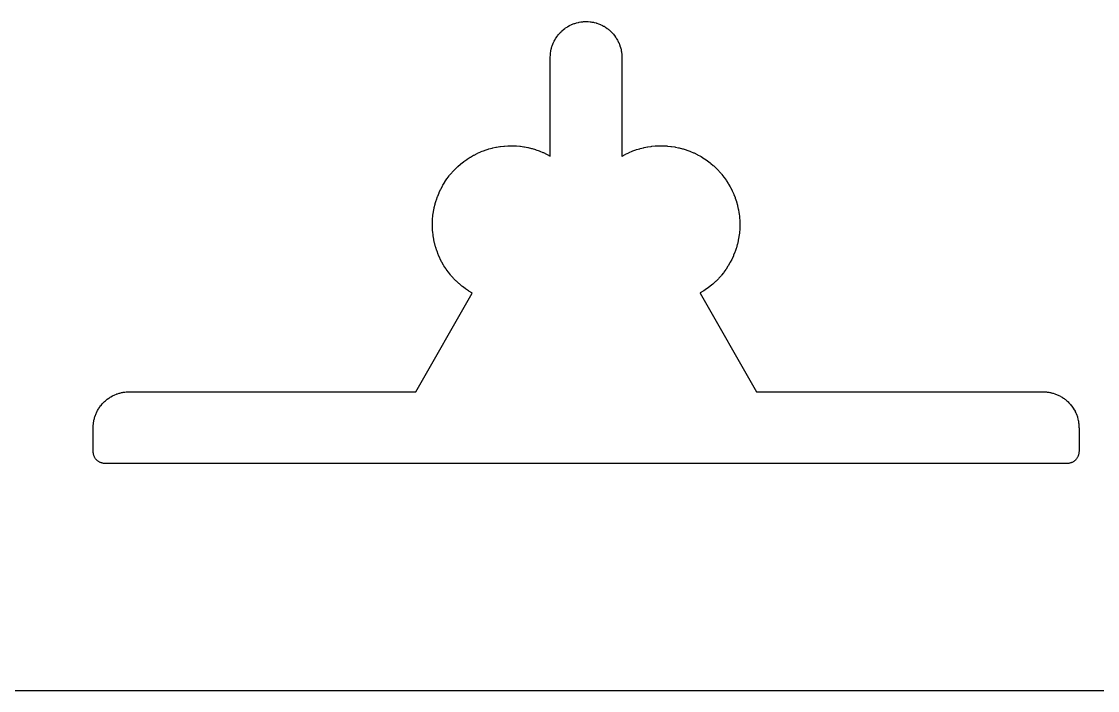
# Model space of a CAD drawing. Extents: x 0 to 200, y -100 to 0.
# Drawn here: x 122.64 to 167.68, y -100 to -72 of the extents above; entities that cross this region are included whole.
import ezdxf

# ---------------------------------------------------------------- set-up
doc = ezdxf.new("R2010")
doc.units = 0
doc.layers.add('BLACK', color=7, linetype='CONTINUOUS')

msp = doc.modelspace()

# ---------------------------------------------------------------- linework, layer by layer
at = {"layer": 'BLACK', "linetype": 'CONTINUOUS'}
for p, q in [((145.802064, -72.077542), (145.845603, -72.063873)), ((145.845603, -72.063873), (145.874882, -72.055651)), ((145.874882, -72.055651), (145.948682, -72.037331)), ((145.948682, -72.037331), (145.984396, -72.029839)), ((145.984396, -72.029839), (146.059337, -72.016956)), ((146.059337, -72.016956), (146.089452, -72.012719)), ((146.089452, -72.012719), (146.134814, -72.007739)), ((146.134814, -72.007739), (146.159056, -72.005673)), ((146.159056, -72.005673), (146.209693, -72.002599)), ((146.209693, -72.002599), (146.229907, -72.001782)), ((146.229907, -72.001782), (146.262468, -72.001127)), ((146.262468, -72.001127), (146.285431, -72.001192)), ((146.285431, -72.001192), (146.332826, -72.002417)), ((146.332826, -72.002417), (146.362774, -72.004093)), ((146.362774, -72.004093), (146.442494, -72.010958)), ((146.442494, -72.010958), (146.472931, -72.014522)), ((146.472931, -72.014522), (146.518416, -72.021269)), ((146.518416, -72.021269), (146.542572, -72.025461)), ((146.542572, -72.025461), (146.587672, -72.034432)), ((146.587672, -72.034432), (146.61753, -72.041329)), ((146.61753, -72.041329), (146.69163, -72.06086)), ((146.69163, -72.06086), (146.709313, -72.065871)), ((146.709313, -72.065871), (146.7268, -72.071529)), ((146.7268, -72.071529), (146.799262, -72.096457)), ((145.124392, -72.538961), (145.14399, -72.515706)), ((145.14399, -72.515706), (145.174447, -72.481723)), ((145.174447, -72.481723), (145.191122, -72.464005)), ((145.191122, -72.464005), (145.223197, -72.431545)), ((145.223197, -72.431545), (145.245221, -72.410574)), ((145.245221, -72.410574), (145.301861, -72.359839)), ((145.301861, -72.359839), (145.329913, -72.3365)), ((145.329913, -72.3365), (145.387695, -72.291897)), ((145.387695, -72.291897), (145.417377, -72.270669)), ((145.417377, -72.270669), (145.478261, -72.230403)), ((145.478261, -72.230403), (145.509413, -72.211398)), ((145.509413, -72.211398), (145.57573, -72.174194)), ((145.57573, -72.174194), (145.602693, -72.160129)), ((145.602693, -72.160129), (145.643778, -72.140266)), ((145.643778, -72.140266), (145.665934, -72.130212)), ((145.665934, -72.130212), (145.710738, -72.111182)), ((145.710738, -72.111182), (145.733357, -72.102219)), ((145.733357, -72.102219), (145.779035, -72.085393)), ((145.779035, -72.085393), (145.802064, -72.077542)), ((146.799262, -72.096457), (146.82792, -72.107311)), ((146.82792, -72.107311), (146.870403, -72.124908)), ((146.870403, -72.124908), (146.892817, -72.134843)), ((146.892817, -72.134843), (146.937158, -72.155815)), ((146.937158, -72.155815), (146.959057, -72.166838)), ((146.959057, -72.166838), (147.002316, -72.189961)), ((147.002316, -72.189961), (147.023648, -72.202045)), ((147.023648, -72.202045), (147.063089, -72.225685)), ((147.063089, -72.225685), (147.088878, -72.242238)), ((147.088878, -72.242238), (147.154589, -72.287322)), ((147.154589, -72.287322), (147.179314, -72.305425)), ((147.179314, -72.305425), (147.215565, -72.333716)), ((147.215565, -72.333716), (147.234517, -72.349269)), ((147.234517, -72.349269), (147.269336, -72.379304)), ((147.269336, -72.379304), (147.291915, -72.400023)), ((147.291915, -72.400023), (147.348951, -72.455677)), ((147.348951, -72.455677), (147.370217, -72.477741)), ((147.370217, -72.477741), (147.401098, -72.511812)), ((147.401098, -72.511812), (147.417111, -72.530377)), ((144.856002, -73.0161), (144.88125, -72.947611)), ((144.88125, -72.947611), (144.895115, -72.913856)), ((144.895115, -72.913856), (144.926555, -72.84462)), ((144.926555, -72.84462), (144.939966, -72.817326)), ((144.939966, -72.817326), (144.961328, -72.777)), ((144.961328, -72.777), (144.973238, -72.755784)), ((144.973238, -72.755784), (144.996538, -72.716546)), ((144.996538, -72.716546), (145.012854, -72.690882)), ((145.012854, -72.690882), (145.055586, -72.627985)), ((145.055586, -72.627985), (145.077182, -72.59857)), ((145.077182, -72.59857), (145.124392, -72.538961)), ((147.417111, -72.530377), (147.446283, -72.565922)), ((147.446283, -72.565922), (147.464988, -72.590196)), ((147.464988, -72.590196), (147.511669, -72.654781)), ((147.511669, -72.654781), (147.52885, -72.680156)), ((147.52885, -72.680156), (147.553451, -72.719006)), ((147.553451, -72.719006), (147.566055, -72.740035)), ((147.566055, -72.740035), (147.58872, -72.780044)), ((147.58872, -72.780044), (147.603, -72.807158)), ((147.603, -72.807158), (147.636611, -72.876025)), ((147.636611, -72.876025), (147.644367, -72.892687)), ((147.644367, -72.892687), (147.651504, -72.909624)), ((147.651504, -72.909624), (147.678822, -72.977936)), ((144.774673, -73.489699), (144.778573, -73.403574)), ((144.778573, -73.403574), (144.780431, -73.377578)), ((144.780431, -73.377578), (144.785082, -73.329993)), ((144.785082, -73.329993), (144.788038, -73.305843)), ((144.788038, -73.305843), (144.794684, -73.260695)), ((144.794684, -73.260695), (144.800026, -73.230757)), ((144.800026, -73.230757), (144.815658, -73.156341)), ((144.815658, -73.156341), (144.824459, -73.120927)), ((144.824459, -73.120927), (144.844639, -73.050777)), ((144.844639, -73.050777), (144.856002, -73.0161)), ((147.678822, -72.977936), (147.685331, -72.995123)), ((147.685331, -72.995123), (147.691203, -73.012539)), ((147.691203, -73.012539), (147.713422, -73.082676)), ((147.713422, -73.082676), (147.718649, -73.100296)), ((147.718649, -73.100296), (147.723224, -73.118097)), ((147.723224, -73.118097), (147.74093, -73.192654)), ((147.74093, -73.192654), (147.747092, -73.222672)), ((147.747092, -73.222672), (147.754429, -73.264956)), ((147.754429, -73.264956), (147.758739, -73.295296)), ((147.758739, -73.295296), (147.767422, -73.373598)), ((147.767422, -73.373598), (147.769949, -73.405956)), ((147.769949, -73.405956), (147.773757, -73.489667)), ((144.774134, -77.628653), (144.774161, -73.512291)), ((144.774161, -73.512291), (144.774673, -73.489699)), ((147.773757, -73.489667), (147.774273, -73.512365)), ((147.774273, -73.512365), (147.774243, -77.628714)), ((141.732549, -77.51455), (141.862174, -77.456924)), ((141.862174, -77.456924), (141.88555, -77.447234)), ((141.88555, -77.447234), (142.017927, -77.396247)), ((142.017927, -77.396247), (142.041764, -77.387753)), ((142.041764, -77.387753), (142.176553, -77.343536)), ((142.176553, -77.343536), (142.20079, -77.33626)), ((142.20079, -77.33626), (142.337645, -77.298926)), ((142.337645, -77.298926), (142.362219, -77.292887)), ((142.362219, -77.292887), (142.50079, -77.262532)), ((142.50079, -77.262532), (142.525638, -77.257745)), ((142.525638, -77.257745), (142.665568, -77.234447)), ((142.665568, -77.234447), (142.690627, -77.230925)), ((142.690627, -77.230925), (142.831557, -77.214744)), ((142.831557, -77.214744), (142.856763, -77.212495)), ((142.856763, -77.212495), (142.998332, -77.203472)), ((142.998332, -77.203472), (143.023618, -77.202502)), ((143.023618, -77.202502), (143.165463, -77.20066)), ((143.165463, -77.20066), (143.190766, -77.200973)), ((143.190766, -77.200973), (143.332522, -77.206317)), ((143.332522, -77.206317), (143.357777, -77.207911)), ((143.357777, -77.207911), (143.49908, -77.220428)), ((143.49908, -77.220428), (143.524222, -77.223298)), ((143.524222, -77.223298), (143.664709, -77.242955)), ((143.664709, -77.242955), (143.689674, -77.247095)), ((143.689674, -77.247095), (143.828986, -77.273842)), ((143.828986, -77.273842), (143.853708, -77.279241)), ((143.853708, -77.279241), (143.991487, -77.313009)), ((143.991487, -77.313009), (144.015904, -77.319653)), ((144.015904, -77.319653), (144.151796, -77.360355)), ((144.151796, -77.360355), (144.175845, -77.368228)), ((144.175845, -77.368228), (144.309501, -77.41576)), ((144.309501, -77.41576), (144.333121, -77.424841)), ((144.333121, -77.424841), (144.464198, -77.479081)), ((144.464198, -77.479081), (144.487328, -77.489346)), ((148.056412, -77.491422), (148.079159, -77.481279)), ((148.079159, -77.481279), (148.208064, -77.42761)), ((148.208064, -77.42761), (148.231288, -77.418613)), ((148.231288, -77.418613), (148.362708, -77.371437)), ((148.362708, -77.371437), (148.386352, -77.363609)), ((148.386352, -77.363609), (148.51996, -77.323042)), ((148.51996, -77.323042), (148.543964, -77.316402)), ((148.543964, -77.316402), (148.679428, -77.282545)), ((148.679428, -77.282545), (148.703734, -77.27711)), ((148.703734, -77.27711), (148.840717, -77.250048)), ((148.840717, -77.250048), (148.865264, -77.245832)), ((148.865264, -77.245832), (149.003426, -77.225631)), ((149.003426, -77.225631), (149.028152, -77.222643)), ((149.028152, -77.222643), (149.167149, -77.209355)), ((149.167149, -77.209355), (149.191993, -77.207603)), ((149.191993, -77.207603), (149.33148, -77.20126)), ((149.33148, -77.20126), (149.356381, -77.200749)), ((149.356381, -77.200749), (149.49601, -77.201366)), ((149.49601, -77.201366), (149.520905, -77.202097)), ((149.520905, -77.202097), (149.660331, -77.209674)), ((149.660331, -77.209674), (149.685158, -77.211645)), ((149.685158, -77.211645), (149.824033, -77.226162)), ((149.824033, -77.226162), (149.848731, -77.229368)), ((149.848731, -77.229368), (149.986709, -77.250789)), ((149.986709, -77.250789), (150.011218, -77.255222)), ((150.011218, -77.255222), (150.147956, -77.283495)), ((150.147956, -77.283495), (150.172213, -77.289144)), ((150.172213, -77.289144), (150.307372, -77.324197)), ((150.307372, -77.324197), (150.331317, -77.331049)), ((150.331317, -77.331049), (150.464561, -77.372796)), ((150.464561, -77.372796), (150.488135, -77.380832)), ((150.488135, -77.380832), (150.619133, -77.429169)), ((150.619133, -77.429169), (150.642276, -77.438371)), ((150.642276, -77.438371), (150.770702, -77.493177)), ((141.029138, -77.961931), (141.140182, -77.873657)), ((141.140182, -77.873657), (141.160384, -77.858417)), ((141.160384, -77.858417), (141.275756, -77.77588)), ((141.275756, -77.77588), (141.296704, -77.761682)), ((141.296704, -77.761682), (141.416108, -77.685094)), ((141.416108, -77.685094), (141.437748, -77.671976)), ((141.437748, -77.671976), (141.560878, -77.601534)), ((141.560878, -77.601534), (141.583154, -77.589528)), ((141.583154, -77.589528), (141.709694, -77.525412)), ((141.709694, -77.525412), (141.732549, -77.51455)), ((144.487328, -77.489346), (144.61549, -77.550155)), ((144.61549, -77.550155), (144.63807, -77.561578)), ((144.63807, -77.561578), (144.768723, -77.631886)), ((144.768744, -77.631897), (144.772576, -77.633839)), ((144.774028, -77.632972), (144.774133, -77.628677)), ((147.774244, -77.628739), (147.774349, -77.633033)), ((147.775802, -77.6339), (147.779632, -77.631956)), ((147.779654, -77.631945), (147.90813, -77.562714)), ((147.90813, -77.562714), (147.930343, -77.55145)), ((147.930343, -77.55145), (148.056412, -77.491422)), ((150.770702, -77.493177), (150.793358, -77.503521)), ((150.793358, -77.503521), (150.918892, -77.564661)), ((150.918892, -77.564661), (150.941004, -77.576121)), ((150.941004, -77.576121), (151.063334, -77.643442)), ((151.063334, -77.643442), (151.084848, -77.65599)), ((151.084848, -77.65599), (151.20367, -77.729326)), ((151.20367, -77.729326), (151.224532, -77.742931)), ((151.224532, -77.742931), (151.339551, -77.822098)), ((151.339551, -77.822098), (151.359709, -77.836726)), ((151.359709, -77.836726), (151.470638, -77.921528)), ((151.470638, -77.921528), (151.490042, -77.937142)), ((140.561418, -78.438226), (140.652422, -78.329408)), ((140.652422, -78.329408), (140.669143, -78.310413)), ((140.669143, -78.310413), (140.765541, -78.206343)), ((140.765541, -78.206343), (140.783202, -78.18822)), ((140.783202, -78.18822), (140.884747, -78.089165)), ((140.884747, -78.089165), (140.903303, -78.07196)), ((140.903303, -78.07196), (141.009734, -77.978175)), ((141.009734, -77.978175), (141.029138, -77.961931)), ((151.490042, -77.937142), (151.596607, -78.027368)), ((151.596607, -78.027368), (151.615208, -78.043931)), ((151.615208, -78.043931), (151.717142, -78.139356)), ((151.717142, -78.139356), (151.734895, -78.156825)), ((151.734895, -78.156825), (151.831946, -78.257213)), ((151.831946, -78.257213), (151.848806, -78.275546)), ((151.848806, -78.275546), (151.940733, -78.380646)), ((151.940733, -78.380646), (151.956657, -78.399796)), ((140.278934, -78.852037), (140.352412, -78.730693)), ((140.352412, -78.730693), (140.366064, -78.709386)), ((140.366064, -78.709386), (140.445592, -78.591919)), ((140.445592, -78.591919), (140.460306, -78.571331)), ((140.460306, -78.571331), (140.545681, -78.458043)), ((140.545681, -78.458043), (140.561418, -78.438226)), ((151.956657, -78.399796), (152.043231, -78.509349)), ((152.043231, -78.509349), (152.058181, -78.529269)), ((152.058181, -78.529269), (152.139186, -78.643)), ((152.139186, -78.643), (152.153125, -78.663641)), ((152.153125, -78.663641), (152.228361, -78.781269)), ((152.228361, -78.781269), (152.241253, -78.802578)), ((152.241253, -78.802578), (152.310532, -78.92381)), ((140.062365, -79.303848), (140.116622, -79.172778)), ((140.116622, -79.172778), (140.12689, -79.14965)), ((140.12689, -79.14965), (140.187715, -79.021496)), ((140.187715, -79.021496), (140.199142, -78.998917)), ((140.199142, -78.998917), (140.266379, -78.874008)), ((140.266379, -78.874008), (140.278934, -78.852037)), ((152.310532, -78.92381), (152.322346, -78.945736)), ((152.322346, -78.945736), (152.385496, -79.070271)), ((152.385496, -79.070271), (152.396202, -79.092758)), ((152.396202, -79.092758), (152.453066, -79.220286)), ((152.453066, -79.220286), (152.462638, -79.243279)), ((152.462638, -79.243279), (152.513074, -79.373482)), ((139.916703, -79.783242), (139.950489, -79.645468)), ((139.950489, -79.645468), (139.957136, -79.621052)), ((139.957136, -79.621052), (139.997856, -79.485165)), ((139.997856, -79.485165), (140.005732, -79.461117)), ((140.005732, -79.461117), (140.053281, -79.327467)), ((140.053281, -79.327467), (140.062365, -79.303848)), ((152.513074, -79.373482), (152.521489, -79.396924)), ((152.521489, -79.396924), (152.565372, -79.52948)), ((152.565372, -79.52948), (152.572607, -79.553312)), ((152.572607, -79.553312), (152.609828, -79.68789)), ((152.609828, -79.68789), (152.615867, -79.712053)), ((152.615867, -79.712053), (152.646333, -79.848319)), ((139.845308, -80.279165), (139.857843, -80.137863)), ((139.857843, -80.137863), (139.860717, -80.112722)), ((139.860717, -80.112722), (139.880392, -79.972236)), ((139.880392, -79.972236), (139.884536, -79.947273)), ((139.884536, -79.947273), (139.911301, -79.807964)), ((139.911301, -79.807964), (139.916703, -79.783242)), ((152.646333, -79.848319), (152.65116, -79.872753)), ((152.65116, -79.872753), (152.674796, -80.010369)), ((152.674796, -80.010369), (152.678399, -80.035013)), ((152.678399, -80.035013), (152.695146, -80.173636)), ((152.695146, -80.173636), (152.697516, -80.198429)), ((139.838033, -80.471478), (139.838349, -80.446174)), ((139.839857, -80.613322), (139.838033, -80.471478)), ((139.838349, -80.446174), (139.843712, -80.304419)), ((139.840823, -80.638609), (139.839857, -80.613322)), ((139.843712, -80.304419), (139.845308, -80.279165)), ((152.697516, -80.198429), (152.707332, -80.337714)), ((152.711214, -80.527102), (152.707113, -80.666672)), ((152.707332, -80.337714), (152.708463, -80.362595)), ((152.708463, -80.362595), (152.711325, -80.502196)), ((152.711325, -80.502196), (152.711214, -80.527102)), ((139.849827, -80.780179), (139.840823, -80.638609)), ((139.852073, -80.805385), (139.849827, -80.780179)), ((139.868236, -80.946317), (139.852073, -80.805385)), ((139.871755, -80.971377), (139.868236, -80.946317)), ((139.895035, -81.11131), (139.871755, -80.971377)), ((152.67032, -81.018585), (152.645463, -81.155986)), ((152.674141, -80.993974), (152.67032, -81.018585)), ((152.692119, -80.855505), (152.674141, -80.993974)), ((152.694709, -80.830734), (152.692119, -80.855505)), ((152.705761, -80.691542), (152.694709, -80.830734)), ((152.707113, -80.666672), (152.705761, -80.691542)), ((139.899819, -81.136159), (139.895035, -81.11131)), ((139.930156, -81.274733), (139.899819, -81.136159)), ((139.936192, -81.299308), (139.930156, -81.274733)), ((139.973508, -81.436168), (139.936192, -81.299308)), ((139.980781, -81.460406), (139.973508, -81.436168)), ((140.02498, -81.595201), (139.980781, -81.460406)), ((152.55663, -81.498484), (152.511572, -81.630645)), ((152.564077, -81.474717), (152.55663, -81.498484)), ((152.602491, -81.340475), (152.564077, -81.474717)), ((152.608744, -81.316366), (152.602491, -81.340475)), ((152.640419, -81.180376), (152.608744, -81.316366)), ((152.645463, -81.155986), (152.640419, -81.180376)), ((140.033471, -81.619039), (140.02498, -81.595201)), ((140.084441, -81.751422), (140.033471, -81.619039)), ((140.094128, -81.7748), (140.084441, -81.751422)), ((140.151737, -81.904432), (140.094128, -81.7748)), ((140.162596, -81.927289), (140.151737, -81.904432)), ((140.226695, -82.053837), (140.162596, -81.927289)), ((152.372684, -81.956078), (152.308431, -82.080047)), ((152.38359, -81.933686), (152.372684, -81.956078)), ((152.441583, -81.806669), (152.38359, -81.933686)), ((152.451359, -81.783761), (152.441583, -81.806669)), ((152.502949, -81.654011), (152.451359, -81.783761)), ((152.511572, -81.630645), (152.502949, -81.654011)), ((140.238698, -82.076114), (140.226695, -82.053837)), ((140.309125, -82.199254), (140.238698, -82.076114)), ((140.32224, -82.220895), (140.309125, -82.199254)), ((140.398813, -82.340309), (140.32224, -82.220895)), ((140.413008, -82.361259), (140.398813, -82.340309)), ((140.49553, -82.476642), (140.413008, -82.361259)), ((152.12259, -82.381144), (152.040578, -82.494152)), ((152.136712, -82.360628), (152.12259, -82.381144)), ((152.212989, -82.243673), (152.136712, -82.360628)), ((152.22607, -82.222479), (152.212989, -82.243673)), ((152.296422, -82.101867), (152.22607, -82.222479)), ((152.308431, -82.080047), (152.296422, -82.101867)), ((140.510767, -82.496845), (140.49553, -82.476642)), ((140.599027, -82.607901), (140.510767, -82.496845)), ((140.615268, -82.627307), (140.599027, -82.607901)), ((140.709039, -82.733751), (140.615268, -82.627307)), ((140.726242, -82.752309), (140.709039, -82.733751)), ((140.825284, -82.853867), (140.726242, -82.752309)), ((140.843405, -82.87153), (140.825284, -82.853867)), ((140.947462, -82.967942), (140.843405, -82.87153)), ((151.696091, -82.881021), (151.593313, -82.975538)), ((151.713998, -82.86371), (151.696091, -82.881021)), ((151.811937, -82.764188), (151.713998, -82.86371)), ((151.828958, -82.746006), (151.811937, -82.764188)), ((151.921815, -82.641726), (151.828958, -82.746006)), ((151.937909, -82.622718), (151.921815, -82.641726)), ((152.025452, -82.513938), (151.937909, -82.622718)), ((152.040578, -82.494152), (152.025452, -82.513938)), ((140.966454, -82.984664), (140.947462, -82.967942)), ((141.075261, -83.075682), (140.966454, -82.984664)), ((141.095076, -83.091422), (141.075261, -83.075682)), ((141.208353, -83.176812), (141.095076, -83.091422)), ((141.22894, -83.191528), (141.208353, -83.176812)), ((141.346396, -83.271072), (141.22894, -83.191528)), ((141.367701, -83.284727), (141.346396, -83.271072)), ((141.494531, -83.361549), (141.367701, -83.284727)), ((151.178998, -83.286476), (151.054205, -83.361975)), ((151.19998, -83.273057), (151.178998, -83.286476)), ((151.315697, -83.194914), (151.19998, -83.273057)), ((151.335984, -83.180466), (151.315697, -83.194914)), ((151.447662, -83.096652), (151.335984, -83.180466)), ((151.467204, -83.08121), (151.447662, -83.096652)), ((151.574565, -82.991934), (151.467204, -83.08121)), ((151.593313, -82.975538), (151.574565, -82.991934)), ((139.13998, -87.494564), (141.496769, -83.370188)), ((141.498875, -83.36433), (141.494552, -83.361562)), ((141.496781, -83.370166), (141.499216, -83.365647)), ((151.049516, -83.366071), (151.051952, -83.370592)), ((151.054184, -83.361988), (151.049858, -83.364755)), ((151.051964, -83.370614), (153.408013, -87.494563)), ((126.167494, -87.857165), (126.20304, -87.827993)), ((126.20304, -87.827993), (126.227313, -87.809288)), ((126.227313, -87.809288), (126.291898, -87.762606)), ((126.291898, -87.762606), (126.317273, -87.745425)), ((126.317273, -87.745425), (126.353531, -87.722466)), ((126.353531, -87.722466), (126.379911, -87.706873)), ((126.379911, -87.706873), (126.449725, -87.668448)), ((126.449725, -87.668448), (126.477012, -87.654502)), ((126.477012, -87.654502), (126.515807, -87.636153)), ((126.515807, -87.636153), (126.543898, -87.623907)), ((126.543898, -87.623907), (126.61505, -87.595453)), ((126.61505, -87.595453), (126.632238, -87.588944)), ((126.632238, -87.588944), (126.649653, -87.583072)), ((126.649653, -87.583072), (126.722706, -87.559929)), ((126.722706, -87.559929), (126.752189, -87.551575)), ((126.752189, -87.551575), (126.796794, -87.540402)), ((126.796794, -87.540402), (126.820715, -87.53503)), ((126.820715, -87.53503), (126.868823, -87.525461)), ((126.868823, -87.525461), (126.892979, -87.521269)), ((126.892979, -87.521269), (126.941499, -87.514072)), ((126.941499, -87.514072), (126.965831, -87.511071)), ((126.965831, -87.511071), (127.013742, -87.506352)), ((127.013742, -87.506352), (127.040004, -87.504463)), ((127.040004, -87.504463), (127.126778, -87.500515)), ((127.126778, -87.500515), (127.149476, -87.5)), ((127.149476, -87.5), (139.130614, -87.5)), ((139.130639, -87.499999), (139.136238, -87.499859)), ((139.137068, -87.499377), (139.139968, -87.494586)), ((153.408026, -87.494585), (153.410925, -87.499377)), ((153.411755, -87.499859), (153.417354, -87.499999)), ((153.417379, -87.5), (165.40097, -87.5)), ((165.40097, -87.5), (165.419755, -87.500353)), ((165.419755, -87.500353), (165.475929, -87.502467)), ((165.475929, -87.502467), (165.493889, -87.503467)), ((165.493889, -87.503467), (165.543005, -87.50709)), ((165.543005, -87.50709), (165.573483, -87.510281)), ((165.573483, -87.510281), (165.652448, -87.521005)), ((165.652448, -87.521005), (165.682672, -87.526059)), ((165.682672, -87.526059), (165.727772, -87.53503)), ((165.727772, -87.53503), (165.751693, -87.540402)), ((165.751693, -87.540402), (165.796298, -87.551575)), ((165.796298, -87.551575), (165.825781, -87.559929)), ((165.825781, -87.559929), (165.90175, -87.583995)), ((165.90175, -87.583995), (165.930665, -87.594142)), ((165.930665, -87.594142), (165.973568, -87.610691)), ((165.973568, -87.610691), (165.996218, -87.620073)), ((165.996218, -87.620073), (166.038256, -87.638708)), ((166.038256, -87.638708), (166.065877, -87.651979)), ((166.065877, -87.651979), (166.136613, -87.688679)), ((166.136613, -87.688679), (166.163368, -87.70362)), ((166.163368, -87.70362), (166.202809, -87.72726)), ((166.202809, -87.72726), (166.223522, -87.740376)), ((166.223522, -87.740376), (166.264306, -87.767628)), ((166.264306, -87.767628), (166.284351, -87.781744)), ((166.284351, -87.781744), (166.323749, -87.810964)), ((166.323749, -87.810964), (166.343076, -87.826047)), ((166.343076, -87.826047), (166.380993, -87.857165)), ((125.808398, -88.307152), (125.822677, -88.280038)), ((125.822677, -88.280038), (125.843831, -88.242697)), ((125.843831, -88.242697), (125.859746, -88.21651)), ((125.859746, -88.21651), (125.903202, -88.149712)), ((125.903202, -88.149712), (125.920694, -88.12455)), ((125.920694, -88.12455), (125.946259, -88.09008)), ((125.946259, -88.09008), (125.96526, -88.066038)), ((125.96526, -88.066038), (126.014597, -88.007403)), ((126.014597, -88.007403), (126.026687, -87.99356)), ((126.026687, -87.99356), (126.039278, -87.980171)), ((126.039278, -87.980171), (126.092795, -87.925325)), ((126.092795, -87.925325), (126.114859, -87.904059)), ((126.114859, -87.904059), (126.14893, -87.873178)), ((126.14893, -87.873178), (126.167494, -87.857165)), ((166.380993, -87.857165), (166.399557, -87.873178)), ((166.399557, -87.873178), (166.435901, -87.906118)), ((166.435901, -87.906118), (166.453657, -87.923024)), ((166.453657, -87.923024), (166.488341, -87.957708)), ((166.488341, -87.957708), (166.505247, -87.975464)), ((166.505247, -87.975464), (166.538187, -88.011808)), ((166.538187, -88.011808), (166.5542, -88.030372)), ((166.5542, -88.030372), (166.583372, -88.065918)), ((166.583372, -88.065918), (166.602077, -88.090191)), ((166.602077, -88.090191), (166.646966, -88.152297)), ((166.646966, -88.152297), (166.657457, -88.167388)), ((166.657457, -88.167388), (166.667385, -88.182855)), ((166.667385, -88.182855), (166.707584, -88.248094)), ((166.707584, -88.248094), (166.722852, -88.274664)), ((166.722852, -88.274664), (166.744528, -88.315218)), ((125.652316, -88.798351), (125.664489, -88.722694)), ((125.664489, -88.722694), (125.670283, -88.692602)), ((125.670283, -88.692602), (125.680358, -88.647736)), ((125.680358, -88.647736), (125.686315, -88.623954)), ((125.686315, -88.623954), (125.69858, -88.579637)), ((125.69858, -88.579637), (125.707655, -88.550367)), ((125.707655, -88.550367), (125.733579, -88.475012)), ((125.733579, -88.475012), (125.744432, -88.446354)), ((125.744432, -88.446354), (125.760855, -88.406705)), ((125.760855, -88.406705), (125.773445, -88.378767)), ((125.773445, -88.378767), (125.808398, -88.307152)), ((166.744528, -88.315218), (166.755551, -88.337117)), ((166.755551, -88.337117), (166.775212, -88.378685)), ((166.775212, -88.378685), (166.787458, -88.406776)), ((166.787458, -88.406776), (166.817048, -88.480768)), ((166.817048, -88.480768), (166.827549, -88.509557)), ((166.827549, -88.509557), (166.841973, -88.55322)), ((166.841973, -88.55322), (166.849089, -88.576681)), ((166.849089, -88.576681), (166.862172, -88.623954)), ((166.862172, -88.623954), (166.868129, -88.647736)), ((166.868129, -88.647736), (166.878876, -88.695595)), ((166.878876, -88.695595), (166.883659, -88.719641)), ((166.883659, -88.719641), (166.892045, -88.767969)), ((125.638054, -90.000954), (125.638121, -89.006119)), ((125.638121, -89.006119), (125.638272, -88.993894)), ((125.638272, -88.993894), (125.639551, -88.941772)), ((125.639551, -88.941772), (125.641242, -88.911174)), ((125.641242, -88.911174), (125.647817, -88.834827)), ((125.647817, -88.834827), (125.649731, -88.816547)), ((125.649731, -88.816547), (125.652316, -88.798351)), ((166.892045, -88.767969), (166.895642, -88.79222)), ((166.895642, -88.79222), (166.901646, -88.840902)), ((166.901646, -88.840902), (166.904049, -88.865301)), ((166.904049, -88.865301), (166.907658, -88.914218)), ((166.907658, -88.914218), (166.908861, -88.938706)), ((166.908861, -88.938706), (166.910215, -88.993894)), ((166.910215, -88.993894), (166.910366, -89.006119)), ((166.910366, -89.006119), (166.910433, -90.000954)), ((125.638654, -90.025452), (125.638054, -90.000954)), ((125.640455, -90.049879), (125.638654, -90.025452)), ((125.643451, -90.074188), (125.640455, -90.049879)), ((125.647637, -90.098321), (125.643451, -90.074188)), ((166.905036, -90.074188), (166.90085, -90.098321)), ((166.908033, -90.049879), (166.905036, -90.074188)), ((166.909833, -90.025452), (166.908033, -90.049879)), ((166.910433, -90.000954), (166.909833, -90.025452)), ((125.653002, -90.122219), (125.647637, -90.098321)), ((125.659534, -90.145825), (125.653002, -90.122219)), ((125.667215, -90.169083), (125.659534, -90.145825)), ((125.676029, -90.191935), (125.667215, -90.169083)), ((125.685954, -90.214328), (125.676029, -90.191935)), ((125.696965, -90.236206), (125.685954, -90.214328)), ((125.709037, -90.257518), (125.696965, -90.236206)), ((125.72214, -90.278212), (125.709037, -90.257518)), ((125.736242, -90.298237), (125.72214, -90.278212)), ((125.751311, -90.317547), (125.736242, -90.298237)), ((125.767308, -90.336094), (125.751311, -90.317547)), ((125.784197, -90.353834), (125.767308, -90.336094)), ((125.801935, -90.370723), (125.784197, -90.353834)), ((125.820481, -90.386722), (125.801935, -90.370723)), ((125.83979, -90.401792), (125.820481, -90.386722)), ((125.859815, -90.415896), (125.83979, -90.401792)), ((125.880508, -90.429), (125.859815, -90.415896)), ((125.901818, -90.441073), (125.880508, -90.429)), ((125.923696, -90.452086), (125.901818, -90.441073)), ((125.946088, -90.462012), (125.923696, -90.452086)), ((125.96894, -90.470827), (125.946088, -90.462012)), ((125.992197, -90.478511), (125.96894, -90.470827)), ((126.015802, -90.485044), (125.992197, -90.478511)), ((126.0397, -90.49041), (126.015802, -90.485044)), ((126.063833, -90.494598), (126.0397, -90.49041)), ((126.088142, -90.497596), (126.063833, -90.494598)), ((126.112569, -90.499398), (126.088142, -90.497596)), ((126.137067, -90.5), (126.112569, -90.499398)), ((166.41142, -90.5), (126.137067, -90.5)), ((166.435918, -90.499398), (166.41142, -90.5)), ((166.460345, -90.497596), (166.435918, -90.499398)), ((166.484654, -90.494598), (166.460345, -90.497596)), ((166.508787, -90.49041), (166.484654, -90.494598)), ((166.532685, -90.485044), (166.508787, -90.49041)), ((166.556291, -90.478511), (166.532685, -90.485044)), ((166.579547, -90.470827), (166.556291, -90.478511)), ((166.602399, -90.462012), (166.579547, -90.470827)), ((166.624791, -90.452086), (166.602399, -90.462012)), ((166.646669, -90.441073), (166.624791, -90.452086)), ((166.66798, -90.429), (166.646669, -90.441073)), ((166.688672, -90.415896), (166.66798, -90.429)), ((166.708697, -90.401792), (166.688672, -90.415896)), ((166.728006, -90.386722), (166.708697, -90.401792)), ((166.746552, -90.370723), (166.728006, -90.386722)), ((166.764291, -90.353834), (166.746552, -90.370723)), ((166.781179, -90.336094), (166.764291, -90.353834)), ((166.797177, -90.317547), (166.781179, -90.336094)), ((166.812245, -90.298237), (166.797177, -90.317547)), ((166.826347, -90.278211), (166.812245, -90.298237)), ((166.83945, -90.257518), (166.826347, -90.278211)), ((166.851522, -90.236206), (166.83945, -90.257518)), ((166.862533, -90.214328), (166.851522, -90.236206)), ((166.872458, -90.191935), (166.862533, -90.214328)), ((166.881272, -90.169083), (166.872458, -90.191935)), ((166.888953, -90.145825), (166.881272, -90.169083)), ((166.895485, -90.122219), (166.888953, -90.145825)), ((166.90085, -90.098321), (166.895485, -90.122219)), ((0.006136, -100), (199.993863, -100))]:
    msp.add_line(p, q, dxfattribs=at)

doc.saveas('drawing.dxf')
